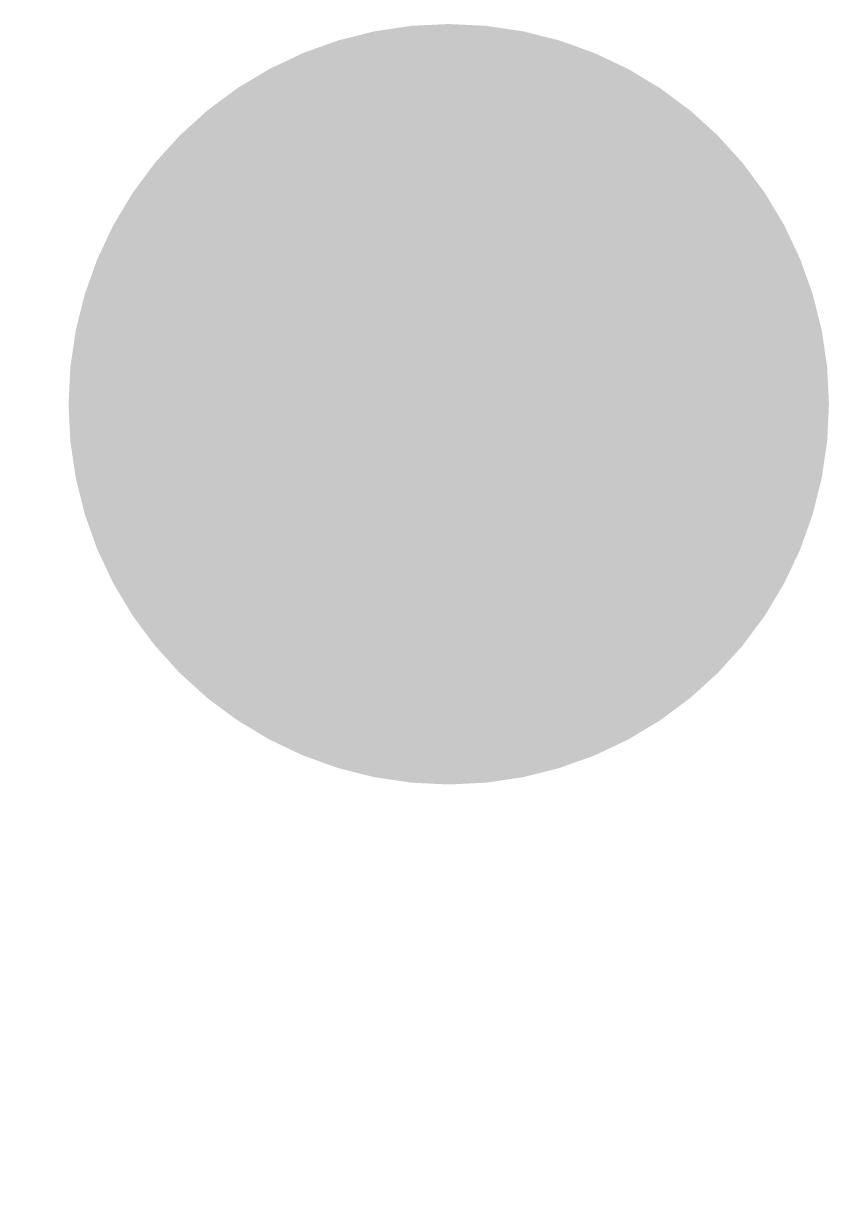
# Model space of a CAD drawing. Header units: millimetres. Extents: x 3.95 to 7.61, y 3.46 to 7.15.
# Drawn here: x 5.588 to 5.953, y 4.938 to 5.463 of the extents above; entities that cross this region are included whole.
import ezdxf

# ---------------------------------------------------------------- set-up
doc = ezdxf.new("R2010")
doc.units = ezdxf.units.MM
doc.header["$MEASUREMENT"] = 0
for name, color, linetype in [('BottomSolder', 6, 'Continuous'), ('Mechanical1', 6, 'Continuous'), ('PadHoleLayer', 156, 'Continuous'), ('TopOverlay', 2, 'Continuous'), ('TopSolder', 216, 'Continuous')]:
    doc.layers.add(name, color=color, linetype=linetype)

msp = doc.modelspace()

# ---------------------------------------------------------------- linework, layer by layer
at = {"layer": 'BottomSolder', "const_width": 0.17224}
msp.add_lwpolyline([(5.69474, 5.29087, 1), (5.86699, 5.29087, 1)], format="xyb", close=True, dxfattribs=at)
at = {"layer": 'Mechanical1', "const_width": 0.01}
for points in [[(3.95973, 5.29087, -0.414214), (5.78087, 7.112)], [(5.78087, 7.112, -0.414214), (7.602, 5.29087)], [(5.78087, 3.46974, -0.414214), (3.95973, 5.29087)], [(7.602, 5.29087, -0.414214), (5.78087, 3.46974)]]:
    msp.add_lwpolyline(points, format="xyb", dxfattribs=at)
at = {"layer": 'PadHoleLayer', "const_width": 0.17224}
msp.add_lwpolyline([(5.69474, 5.29087, 1), (5.86699, 5.29087, 1)], format="xyb", close=True, dxfattribs=at)
at = {"layer": 'TopOverlay', "const_width": 0.02}
msp.add_lwpolyline([(5.2929, 5.62349, -3.242415), (5.2929, 4.95824)], format="xyb", dxfattribs=at)
at = {"layer": 'TopSolder', "const_width": 0.17224}
msp.add_lwpolyline([(5.69474, 5.29087, 1), (5.86699, 5.29087, 1)], format="xyb", close=True, dxfattribs=at)

doc.saveas('drawing.dxf')
